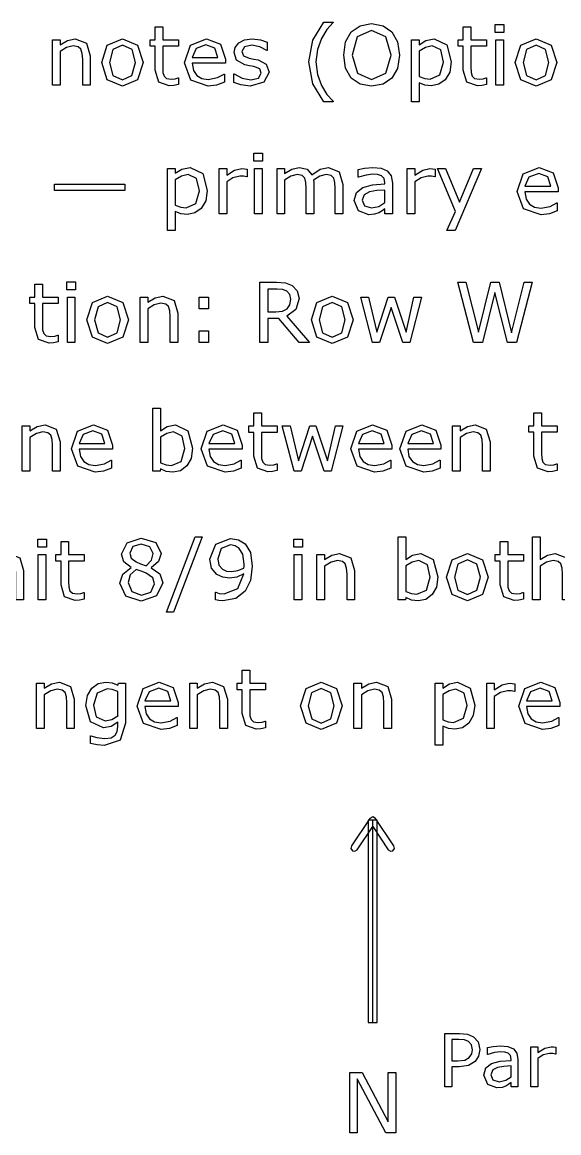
# Model space of a CAD drawing. Header units: inches. Extents: x -33163 to 19162, y -8858 to 30669.
# Drawn here: x 5006 to 5552, y 20180 to 21310 of the extents above; entities that cross this region are included whole.
import ezdxf

# ---------------------------------------------------------------- set-up
doc = ezdxf.new("R2010")
doc.units = ezdxf.units.IN
doc.layers.add('Layer 1', color=7, linetype='Continuous')
doc.layers.add('SOLID-2', color=253, linetype='Continuous')

# ---------------------------------------------------------------- blocks, each defined once
blk = doc.blocks.new('A$C0f725650')
at = {"layer": 'Layer 1', "color": 7}
for points in [[(54.234734, 30.17409), (54.09986, 30.147346), (53.970799, 30.136895), (53.668492, 30.243866), (53.565008, 30.586866), (53.565008, 31.277523), (53.417344, 31.277523), (53.417344, 31.461231), (53.565008, 31.461231), (53.565008, 31.834465), (53.783601, 31.834465), (53.783601, 31.461231), (54.234734, 31.461231), (54.234734, 31.277523), (53.783601, 31.277523), (53.783601, 30.685699), (53.788258, 30.525242), (53.820815, 30.418274), (53.890578, 30.349673), (54.02778, 30.328744), (54.139399, 30.343852), (54.223116, 30.370594), (54.234731, 30.370594), (54.234734, 30.17409)], [(58.690272, 29.683421), (58.424009, 29.683421), (58.10426, 30.198506), (57.990315, 30.827536), (58.10426, 31.456567), (58.424009, 31.971651), (58.690272, 31.971651), (58.690272, 31.960036), (58.510051, 31.763536), (58.351921, 31.505411), (58.237973, 31.190317), (58.194954, 30.827547), (58.236811, 30.463616), (58.351921, 30.149683), (58.511213, 29.891558), (58.690272, 29.69506), (58.690272, 29.683421)], [(60.384352, 31.694924), (60.54597, 31.410058), (60.602942, 31.027524), (60.544806, 30.643828), (60.384352, 30.36245), (60.130879, 30.185716), (59.798343, 30.126418), (59.465804, 30.18688), (59.212331, 30.36245), (59.050713, 30.64499), (58.994902, 31.027524), (59.050713, 31.406571), (59.213495, 31.694924), (59.466966, 31.869332), (59.798343, 31.929794), (60.132043, 31.86817), (60.384352, 31.694924), (60.384352, 31.694924)], [(60.363423, 31.027524), (60.21227, 31.54726), (59.799504, 31.730968), (59.384413, 31.54726), (59.234424, 31.027524), (59.387903, 30.505465), (59.799504, 30.325241), (60.209944, 30.505465), (60.363423, 31.027524), (60.363423, 31.027524)], [(63.108602, 30.174082), (62.973725, 30.147338), (62.844664, 30.136887), (62.542357, 30.243858), (62.438876, 30.586858), (62.438876, 31.277515), (62.29121, 31.277515), (62.29121, 31.461223), (62.438876, 31.461223), (62.438876, 31.834457), (62.657466, 31.834457), (62.657466, 31.461223), (63.108602, 31.461223), (63.108602, 31.277515), (62.657466, 31.277515), (62.657466, 30.685691), (62.662123, 30.525234), (62.694677, 30.418266), (62.764443, 30.349665), (62.901642, 30.328737), (63.013262, 30.343844), (63.096979, 30.370586), (63.108594, 30.370586), (63.108602, 30.174082)], [(63.607407, 31.678639), (63.360911, 31.678639), (63.360911, 31.905368), (63.607407, 31.905368), (63.607407, 31.678639)], [(51.694195, 30.162462), (51.475604, 30.162462), (51.475604, 30.90195), (51.465153, 31.069381), (51.426783, 31.192629), (51.343067, 31.26472), (51.201216, 31.289141), (51.014018, 31.244958), (50.82682, 31.132175), (50.82682, 30.162462), (50.60823, 30.162462), (50.60823, 31.461218), (50.82682, 31.461218), (50.82682, 31.317041), (51.038436, 31.449592), (51.26284, 31.497262), (51.58375, 31.370527), (51.694208, 31.005434), (51.694195, 30.162462)], [(53.222008, 30.811259), (53.059226, 30.310128), (52.623206, 30.126418), (52.184864, 30.310128), (52.023246, 30.811259), (52.184864, 31.31239), (52.623206, 31.497262), (53.059226, 31.31239), (53.222008, 30.811259), (53.222008, 30.811259)], [(55.585814, 30.789167), (54.628896, 30.789167), (54.664941, 30.579879), (54.763773, 30.434538), (54.906785, 30.350821), (55.090496, 30.322918), (55.356759, 30.37524), (55.548605, 30.479885), (55.560221, 30.479885), (55.560221, 30.241527), (55.334653, 30.163624), (55.092808, 30.132231), (54.588188, 30.306639), (54.406803, 30.804282), (54.580049, 31.310064), (55.038159, 31.497262), (55.442785, 31.343783), (55.585801, 30.907763), (55.585814, 30.789167)], [(56.845038, 30.536858), (56.697372, 30.245015), (56.296235, 30.131069), (56.031133, 30.164788), (55.829984, 30.240363), (55.829984, 30.485698), (55.841599, 30.485698), (56.071816, 30.361286), (56.314825, 30.315941), (56.540392, 30.36245), (56.621783, 30.508952), (56.577598, 30.625223), (56.407841, 30.692663), (56.285757, 30.717084), (56.149719, 30.747315), (55.906711, 30.879866), (55.835784, 31.09613), (55.868341, 31.247284), (55.969496, 31.374019), (56.134604, 31.460062), (56.360171, 31.492616), (56.595039, 31.463549), (56.793865, 31.394948), (56.793865, 31.161242), (56.78225, 31.161242), (56.578775, 31.264725), (56.343905, 31.307744), (56.141594, 31.261236), (56.059039, 31.125198), (56.109037, 31.004275), (56.267165, 30.938), (56.402042, 30.910094), (56.527615, 30.884509), (56.762483, 30.764751), (56.845038, 30.536858), (56.845038, 30.536858)], [(62.093547, 30.827536), (62.048201, 30.538019), (61.920304, 30.317103), (61.738919, 30.183391), (61.519164, 30.136882), (61.335456, 30.158975), (61.169187, 30.227573), (61.169187, 29.683421), (60.950597, 29.683421), (60.950597, 31.461218), (61.169187, 31.461218), (61.169187, 31.32518), (61.364523, 31.447266), (61.597068, 31.497262), (61.962161, 31.319367), (62.093547, 30.827536), (62.093547, 30.827536)], [(63.593455, 30.162462), (63.374862, 30.162462), (63.374862, 31.461218), (63.593455, 31.461218), (63.593455, 30.162462)], [(65.132894, 30.811259), (64.970112, 30.310128), (64.534093, 30.126418), (64.095748, 30.310128), (63.93413, 30.811259), (64.095748, 31.31239), (64.534093, 31.497262), (64.970112, 31.31239), (65.132894, 30.811259), (65.132894, 30.811259)], [(52.99644, 30.811259), (52.897608, 31.185655), (52.623206, 31.308903), (52.346482, 31.185655), (52.248811, 30.811259), (52.347643, 30.440351), (52.623206, 30.314777), (52.896447, 30.439189), (52.99644, 30.811259), (52.99644, 30.811259)], [(55.373036, 30.956597), (55.285832, 31.22286), (55.026546, 31.317041), (54.746332, 31.21356), (54.628896, 30.956597), (55.373036, 30.956597)], [(61.86798, 30.821716), (61.787753, 31.172857), (61.541257, 31.289128), (61.351733, 31.248432), (61.169187, 31.141464), (61.169187, 30.405463), (61.328479, 30.34849), (61.480794, 30.333383), (61.76566, 30.456631), (61.86798, 30.821723), (61.86798, 30.821716)], [(64.907327, 30.811259), (64.808494, 31.185655), (64.534093, 31.308903), (64.257365, 31.185655), (64.159697, 30.811259), (64.25853, 30.440351), (64.534093, 30.314777), (64.807333, 30.439189), (64.907327, 30.811259), (64.907327, 30.811259)], [(56.656676, 27.974493), (56.41018, 27.974493), (56.41018, 28.201214), (56.656676, 28.201214), (56.656676, 27.974493)], [(55.064916, 27.123382), (55.019569, 26.833849), (54.89167, 26.612949), (54.710287, 26.479229), (54.490533, 26.432715), (54.306822, 26.45494), (54.140556, 26.523546), (54.140556, 25.979405), (53.921962, 25.979405), (53.921962, 27.757191), (54.140556, 27.757191), (54.140556, 27.621142), (54.335892, 27.743247), (54.568434, 27.793227), (54.933529, 27.615348), (55.064916, 27.123515), (55.064916, 27.123382)], [(54.839348, 27.117561), (54.759122, 27.46869), (54.512625, 27.584974), (54.323102, 27.544281), (54.140556, 27.43731), (54.140556, 26.701319), (54.299848, 26.644328), (54.452163, 26.629247), (54.737029, 26.75249), (54.839348, 27.117588), (54.839348, 27.117561)], [(56.216008, 27.518696), (56.204393, 27.518696), (56.10905, 27.5351), (56.000918, 27.540921), (55.805582, 27.495571), (55.624197, 27.380478), (55.624197, 26.4583), (55.405606, 26.4583), (55.405606, 27.757059), (55.624197, 27.757059), (55.624197, 27.565209), (55.853252, 27.712873), (56.056727, 27.757059), (56.139282, 27.753619), (56.216021, 27.7433), (56.216008, 27.518696)], [(56.642733, 26.4583), (56.424142, 26.4583), (56.424142, 27.757059), (56.642733, 27.757059), (56.642733, 26.4583)], [(58.970494, 26.4583), (58.751904, 26.4583), (58.751904, 27.197783), (58.743755, 27.359417), (58.712359, 27.483824), (58.63562, 27.559389), (58.491443, 27.585053), (58.307735, 27.538539), (58.124025, 27.422282), (58.129845, 27.359496), (58.132227, 27.289726), (58.132227, 26.4583), (57.913636, 26.4583), (57.913636, 27.197783), (57.905487, 27.360581), (57.874094, 27.484988), (57.797355, 27.559389), (57.653178, 27.585053), (57.472955, 27.540868), (57.293898, 27.428076), (57.293898, 26.4583), (57.075305, 26.4583), (57.075305, 27.757059), (57.293898, 27.757059), (57.293898, 27.612887), (57.497373, 27.745417), (57.714802, 27.793095), (57.939205, 27.737294), (58.077569, 27.582645), (58.319414, 27.743115), (58.55312, 27.793095), (58.868217, 27.662867), (58.970537, 27.301261), (58.970494, 26.4583)], [(60.400637, 26.4583), (60.183211, 26.4583), (60.183211, 26.59665), (60.104145, 26.54085), (60.008803, 26.485049), (59.883229, 26.440864), (59.71696, 26.422343), (59.419304, 26.538601), (59.297217, 26.835093), (59.360006, 27.073455), (59.541388, 27.217627), (59.826254, 27.288561), (60.183211, 27.316475), (60.183211, 27.350183), (60.156467, 27.473426), (60.082053, 27.550181), (59.970433, 27.586217), (59.834395, 27.595478), (59.642546, 27.572194), (59.423955, 27.507081), (59.41234, 27.507081), (59.41234, 27.729145), (59.597212, 27.76751), (59.83557, 27.788412), (60.073927, 27.765128), (60.250661, 27.688373), (60.36228, 27.550022), (60.40065, 27.339573), (60.400637, 26.4583)], [(61.631956, 27.518696), (61.620341, 27.518696), (61.524996, 27.5351), (61.416863, 27.540921), (61.221527, 27.495571), (61.040145, 27.380478), (61.040145, 26.4583), (60.821551, 26.4583), (60.821551, 27.757059), (61.040145, 27.757059), (61.040145, 27.565209), (61.269199, 27.712873), (61.472674, 27.757059), (61.555227, 27.753619), (61.631967, 27.7433), (61.631956, 27.518696)], [(62.960943, 27.757059), (62.202852, 25.979272), (61.969146, 25.979272), (62.210991, 26.521086), (61.69358, 27.757059), (61.930776, 27.757059), (62.329587, 26.79432), (62.731888, 27.757059), (62.960943, 27.757059)], [(65.17127, 27.085018), (64.214355, 27.085018), (64.250399, 26.875706), (64.349229, 26.730371), (64.492244, 26.646657), (64.675952, 26.618743), (64.942215, 26.671078), (65.134064, 26.77572), (65.145679, 26.77572), (65.145679, 26.537357), (64.920111, 26.459464), (64.678264, 26.428058), (64.173646, 26.602471), (63.992261, 27.100125), (64.165508, 27.605902), (64.623617, 27.793095), (65.028244, 27.63961), (65.171256, 27.203604), (65.17127, 27.085018)], [(64.958495, 27.252446), (64.871291, 27.518696), (64.612005, 27.612887), (64.331787, 27.509409), (64.214355, 27.252446), (64.958495, 27.252446)], [(52.691808, 27.123382), (50.666353, 27.123382), (50.666353, 27.309411), (52.691808, 27.309411), (52.691808, 27.123382)], [(60.183211, 26.778049), (60.183211, 27.139654), (59.947179, 27.122192), (59.733237, 27.088457), (59.580922, 27.004743), (59.522785, 26.850121), (59.590222, 26.681529), (59.796025, 26.625702), (60.006477, 26.669887), (60.183211, 26.778022), (60.183211, 26.778049)], [(50.769845, 22.765753), (50.634971, 22.73903), (50.505907, 22.728447), (50.2036, 22.835418), (50.100119, 23.178423), (50.100119, 23.869091), (49.952455, 23.869091), (49.952455, 24.052791), (50.100119, 24.052791), (50.100119, 24.426012), (50.31871, 24.426012), (50.31871, 24.052791), (50.769845, 24.052791), (50.769845, 23.869091), (50.31871, 23.869091), (50.31871, 23.277245), (50.323366, 23.116802), (50.355923, 23.009831), (50.425686, 22.941225), (50.562885, 22.920323), (50.674508, 22.935404), (50.758224, 22.962153), (50.76984, 22.962153), (50.769845, 22.765753)], [(51.26865, 24.270331), (51.022154, 24.270331), (51.022154, 24.497052), (51.26865, 24.497052), (51.26865, 24.270331)], [(58.007775, 22.754138), (57.708955, 22.754138), (57.129923, 23.442477), (56.805523, 23.442477), (56.805523, 22.754138), (56.575307, 22.754138), (56.575307, 24.485437), (57.060158, 24.485437), (57.321769, 24.464535), (57.510131, 24.392436), (57.656633, 24.242444), (57.710119, 24.014558), (57.615938, 23.700604), (57.356652, 23.511084), (58.007775, 22.754138)], [(64.419002, 24.485437), (63.969031, 22.754138), (63.709745, 22.754138), (63.345814, 24.191247), (62.990021, 22.754138), (62.73655, 22.754138), (62.278438, 24.485437), (62.51447, 24.485437), (62.878401, 23.045973), (63.236517, 24.485437), (63.470226, 24.485437), (63.831829, 23.03203), (64.193434, 24.485437), (64.419002, 24.485437)], [(51.254706, 22.754138), (51.036116, 22.754138), (51.036116, 24.052897), (51.254706, 24.052897), (51.254706, 22.754138)], [(52.794146, 23.402922), (52.631366, 22.901802), (52.195347, 22.718102), (51.757001, 22.901802), (51.595384, 23.402922), (51.757001, 23.904069), (52.195347, 24.088933), (52.631366, 23.904069), (52.794146, 23.402922), (52.794146, 23.402922)], [(54.218475, 22.754138), (53.999885, 22.754138), (53.999885, 23.493621), (53.989434, 23.661049), (53.951064, 23.784318), (53.867347, 23.856391), (53.725496, 23.880732), (53.538299, 23.836547), (53.351101, 23.723755), (53.351101, 22.754138), (53.13251, 22.754138), (53.13251, 24.052897), (53.351101, 24.052897), (53.351101, 23.908725), (53.562714, 24.041255), (53.78712, 24.088933), (54.10803, 23.962198), (54.218488, 23.597099), (54.218475, 22.754138)], [(55.104466, 23.721533), (54.826577, 23.721533), (54.826577, 24.052897), (55.104466, 24.052897), (55.104466, 23.721533)], [(57.469436, 23.998234), (57.442694, 24.129626), (57.356652, 24.22731), (57.238055, 24.273823), (57.076437, 24.287846), (56.805523, 24.287846), (56.805523, 23.634406), (57.038067, 23.634406), (57.228752, 23.652926), (57.367116, 23.724999), (57.443856, 23.836626), (57.469441, 23.998234), (57.469436, 23.998234)], [(59.262348, 23.402922), (59.099566, 22.901802), (58.663546, 22.718102), (58.225204, 22.901802), (58.063586, 23.402922), (58.225204, 23.904069), (58.663546, 24.088933), (59.099566, 23.904069), (59.262348, 23.402922), (59.262348, 23.402922)], [(61.234317, 24.052897), (60.895965, 22.754138), (60.693652, 22.754138), (60.359952, 23.755241), (60.028578, 22.754138), (59.827428, 22.754138), (59.48559, 24.052897), (59.713483, 24.052897), (59.951838, 23.047137), (60.276238, 24.052897), (60.456459, 24.052897), (60.788997, 23.047137), (61.014565, 24.052897), (61.234317, 24.052897)], [(52.568578, 23.402922), (52.469748, 23.777333), (52.195347, 23.900576), (51.918619, 23.777333), (51.820951, 23.402922), (51.919781, 23.03203), (52.195347, 22.906458), (52.468584, 23.030865), (52.568578, 23.402922), (52.568578, 23.402922)], [(59.03678, 23.402922), (58.937948, 23.777333), (58.663546, 23.900576), (58.386819, 23.777333), (58.289151, 23.402922), (58.387983, 23.03203), (58.663546, 22.906458), (58.936787, 23.030865), (59.03678, 23.402922), (59.03678, 23.402922)], [(55.104466, 22.754138), (54.826577, 22.754138), (54.826577, 23.085502), (55.104466, 23.085502), (55.104466, 22.754138)], [(54.642848, 19.709237), (54.596339, 19.416238), (54.473091, 19.19764), (54.291709, 19.059289), (54.07428, 19.01394), (53.88127, 19.040663), (53.718487, 19.110433), (53.704536, 19.049976), (53.499897, 19.049976), (53.499897, 20.859168), (53.718487, 20.859168), (53.718487, 20.212686), (53.913824, 20.335955), (54.146368, 20.384771), (54.509136, 20.208056), (54.642848, 19.709237), (54.642848, 19.709237)], [(57.076419, 19.061591), (56.941542, 19.034868), (56.812481, 19.024285), (56.510174, 19.131256), (56.406693, 19.474261), (56.406693, 20.164929), (56.259027, 20.164929), (56.259027, 20.348629), (56.406693, 20.348629), (56.406693, 20.72185), (56.625284, 20.72185), (56.625284, 20.348629), (57.076419, 20.348629), (57.076419, 20.164929), (56.625284, 20.164929), (56.625284, 19.573083), (56.62994, 19.41264), (56.662497, 19.305669), (56.73226, 19.237063), (56.869459, 19.216161), (56.981082, 19.231242), (57.064796, 19.257991), (57.076437, 19.257991), (57.076419, 19.061591)], [(65.14452, 19.061618), (65.009644, 19.034895), (64.880583, 19.024311), (64.578276, 19.131282), (64.474794, 19.474288), (64.474794, 20.164955), (64.327131, 20.164955), (64.327131, 20.348655), (64.474794, 20.348655), (64.474794, 20.721876), (64.693385, 20.721876), (64.693385, 20.348655), (65.14452, 20.348655), (65.14452, 20.164955), (64.693385, 20.164955), (64.693385, 19.57311), (64.698042, 19.412666), (64.730599, 19.305695), (64.800361, 19.237089), (64.937561, 19.216187), (65.049183, 19.231268), (65.1329, 19.258018), (65.144515, 19.258018), (65.14452, 19.061618)], [(50.82332, 19.049976), (50.604729, 19.049976), (50.604729, 19.789459), (50.594252, 19.956887), (50.555882, 20.080156), (50.472165, 20.152229), (50.330314, 20.17657), (50.143117, 20.132385), (49.955919, 20.019593), (49.955919, 19.049976), (49.737328, 19.049976), (49.737328, 20.348735), (49.955919, 20.348735), (49.955919, 20.204563), (50.167532, 20.337093), (50.391938, 20.384771), (50.712848, 20.258036), (50.823307, 19.892937), (50.82332, 19.049976)], [(52.331366, 19.676694), (51.374449, 19.676694), (51.410493, 19.467382), (51.509323, 19.322047), (51.652338, 19.238333), (51.836048, 19.210419), (52.102309, 19.262754), (52.294158, 19.367396), (52.305773, 19.367396), (52.305773, 19.129033), (52.080205, 19.05114), (51.838358, 19.019734), (51.33374, 19.194147), (51.152355, 19.691801), (51.325601, 20.197578), (51.783711, 20.384771), (52.188338, 20.231286), (52.331353, 19.79528), (52.331366, 19.676694)], [(52.118588, 19.844122), (52.031385, 20.110372), (51.772099, 20.204563), (51.491881, 20.101085), (51.374449, 19.844122), (52.118588, 19.844122)], [(54.417283, 19.703417), (54.340543, 20.055735), (54.092883, 20.17665), (53.899872, 20.134793), (53.718487, 20.028986), (53.718487, 19.284846), (53.87778, 19.226717), (54.030097, 19.210313), (54.313799, 19.328926), (54.417283, 19.703311), (54.417283, 19.703417)], [(56.070667, 19.676694), (55.11375, 19.676694), (55.149794, 19.467382), (55.248627, 19.322047), (55.391639, 19.238333), (55.575349, 19.210419), (55.841613, 19.262754), (56.033459, 19.367396), (56.045074, 19.367396), (56.045074, 19.129033), (55.819507, 19.05114), (55.577662, 19.019734), (55.073041, 19.194147), (54.891656, 19.691801), (55.064903, 20.197578), (55.523012, 20.384771), (55.927639, 20.231286), (56.070654, 19.79528), (56.070667, 19.676694)], [(55.85789, 19.844122), (55.770686, 20.110372), (55.5114, 20.204563), (55.231185, 20.101085), (55.11375, 19.844122), (55.85789, 19.844122)], [(58.973974, 20.348735), (58.635622, 19.049976), (58.433312, 19.049976), (58.099612, 20.051079), (57.768235, 19.049976), (57.567085, 19.049976), (57.225247, 20.348735), (57.45314, 20.348735), (57.691498, 19.342975), (58.015895, 20.348735), (58.196116, 20.348735), (58.528654, 19.342975), (58.754222, 20.348735), (58.973974, 20.348735)], [(60.376213, 19.676694), (59.419296, 19.676694), (59.45534, 19.467382), (59.55417, 19.322047), (59.697185, 19.238333), (59.880895, 19.210419), (60.147159, 19.262754), (60.339005, 19.367396), (60.350647, 19.367396), (60.350647, 19.129033), (60.125079, 19.05114), (59.883234, 19.019734), (59.378614, 19.194147), (59.197229, 19.691801), (59.370475, 20.197578), (59.828585, 20.384771), (60.233211, 20.231286), (60.376227, 19.79528), (60.376213, 19.676694)], [(60.163436, 19.844122), (60.076232, 20.110372), (59.816946, 20.204563), (59.536731, 20.101085), (59.419296, 19.844122), (60.163436, 19.844122)], [(61.79473, 19.676694), (60.837813, 19.676694), (60.873857, 19.467382), (60.972687, 19.322047), (61.115702, 19.238333), (61.299412, 19.210419), (61.565673, 19.262754), (61.757522, 19.367396), (61.769137, 19.367396), (61.769137, 19.129033), (61.543569, 19.05114), (61.301722, 19.019734), (60.797104, 19.194147), (60.615719, 19.691801), (60.788965, 20.197578), (61.247075, 20.384771), (61.651702, 20.231286), (61.794717, 19.79528), (61.79473, 19.676694)], [(61.581952, 19.844122), (61.494749, 20.110372), (61.235462, 20.204563), (60.955245, 20.101085), (60.837813, 19.844122), (61.581952, 19.844122)], [(63.212083, 19.049976), (62.993492, 19.049976), (62.993492, 19.789459), (62.983041, 19.956887), (62.944671, 20.080156), (62.860955, 20.152229), (62.719104, 20.17657), (62.531906, 20.132385), (62.344708, 20.019593), (62.344708, 19.049976), (62.126118, 19.049976), (62.126118, 20.348735), (62.344708, 20.348735), (62.344708, 20.204563), (62.556322, 20.337093), (62.780728, 20.384771), (63.101638, 20.258036), (63.212096, 19.892937), (63.212083, 19.049976)], [(50.429157, 16.86198), (50.182661, 16.86198), (50.182661, 17.088702), (50.429157, 17.088702), (50.429157, 16.86198)], [(51.52212, 15.357429), (51.387247, 15.330706), (51.258183, 15.320123), (50.955878, 15.427094), (50.852395, 15.770099), (50.852395, 16.460767), (50.704731, 16.460767), (50.704731, 16.644467), (50.852395, 16.644467), (50.852395, 17.017688), (51.070985, 17.017688), (51.070985, 16.644467), (51.52212, 16.644467), (51.52212, 16.460767), (51.070985, 16.460767), (51.070985, 15.868921), (51.075642, 15.708478), (51.108199, 15.601507), (51.177962, 15.532901), (51.315164, 15.511999), (51.426783, 15.52708), (51.5105, 15.553829), (51.522115, 15.553829), (51.52212, 15.357429)], [(53.780119, 15.828334), (53.60455, 15.455113), (53.165043, 15.306285), (52.716234, 15.451621), (52.549965, 15.823704), (52.633679, 16.084133), (52.86971, 16.270188), (52.86971, 16.277067), (52.662748, 16.439865), (52.596473, 16.660765), (52.756927, 16.986334), (53.165043, 17.116562), (53.57897, 16.992155), (53.733611, 16.675873), (53.660361, 16.444495), (53.445258, 16.26778), (53.445258, 16.260901), (53.69408, 16.088816), (53.780119, 15.82836), (53.780119, 15.828334)], [(53.504556, 16.67365), (53.40805, 16.871294), (53.163879, 16.945721), (52.923196, 16.87595), (52.830179, 16.687594), (52.876688, 16.542258), (53.019703, 16.434123), (53.142951, 16.37946), (53.301081, 16.32366), (53.460374, 16.482965), (53.504556, 16.67365), (53.504556, 16.67365)], [(54.921909, 17.155006), (54.08824, 14.992358), (53.88709, 14.992358), (54.71727, 17.155006), (54.921909, 17.155006)], [(56.360193, 16.315511), (56.307869, 15.903925), (56.152066, 15.588833), (55.886965, 15.384179), (55.512569, 15.312106), (55.398624, 15.318985), (55.303281, 15.338829), (55.303281, 15.56092), (55.314897, 15.56092), (55.410239, 15.527186), (55.547441, 15.512104), (55.949742, 15.665589), (56.119499, 16.091144), (55.916024, 15.998117), (55.707895, 15.97023), (55.513723, 15.991132), (55.340477, 16.072518), (55.185836, 16.252725), (55.134676, 16.514345), (55.309084, 16.945721), (55.734639, 17.111985), (55.967184, 17.072456), (56.154379, 16.956172), (56.306697, 16.707358), (56.360182, 16.315511), (56.360193, 16.315511)], [(57.804287, 16.862007), (57.557791, 16.862007), (57.557791, 17.088728), (57.804287, 17.088728), (57.804287, 16.862007)], [(61.709868, 16.005075), (61.663357, 15.712076), (61.540109, 15.493478), (61.358726, 15.355127), (61.141297, 15.309778), (60.948287, 15.336501), (60.785505, 15.406271), (60.771561, 15.345814), (60.566922, 15.345814), (60.566922, 17.155006), (60.785513, 17.155006), (60.785513, 16.508524), (60.980849, 16.631793), (61.213394, 16.680609), (61.576161, 16.503894), (61.709876, 16.005075), (61.709868, 16.005075)], [(64.170177, 15.357323), (64.035304, 15.3306), (63.90624, 15.320017), (63.603935, 15.426988), (63.500452, 15.769993), (63.500452, 16.460661), (63.352788, 16.460661), (63.352788, 16.644361), (63.500452, 16.644361), (63.500452, 17.017582), (63.719045, 17.017582), (63.719045, 16.644361), (64.170177, 16.644361), (64.170177, 16.460661), (63.719045, 16.460661), (63.719045, 15.868815), (63.723702, 15.708372), (63.756258, 15.601401), (63.826021, 15.532795), (63.963223, 15.511893), (64.074843, 15.526974), (64.15856, 15.553723), (64.170175, 15.553723), (64.170177, 15.357323)], [(65.520093, 15.345682), (65.301503, 15.345682), (65.301503, 16.085165), (65.291052, 16.252593), (65.252682, 16.375862), (65.168968, 16.447934), (65.027114, 16.472276), (64.839916, 16.428091), (64.652719, 16.315299), (64.652719, 15.345814), (64.434128, 15.345814), (64.434128, 17.155006), (64.652719, 17.155006), (64.652719, 16.500401), (64.864335, 16.632931), (65.088738, 16.680609), (65.409648, 16.553874), (65.520106, 16.188775), (65.520093, 15.345682)], [(49.773386, 15.345788), (49.554795, 15.345788), (49.554795, 16.085271), (49.544318, 16.252699), (49.50595, 16.375968), (49.422234, 16.44804), (49.280383, 16.472382), (49.093185, 16.428197), (48.905987, 16.315405), (48.905987, 15.345814), (48.687397, 15.345814), (48.687397, 16.644573), (48.905987, 16.644573), (48.905987, 16.500401), (49.117601, 16.632931), (49.342007, 16.680609), (49.662917, 16.553874), (49.773375, 16.188775), (49.773386, 15.345788)], [(50.415214, 15.345788), (50.196623, 15.345788), (50.196623, 16.644546), (50.415214, 16.644546), (50.415214, 15.345788)], [(56.125322, 16.365517), (56.088117, 16.655024), (55.985797, 16.82478), (55.868362, 16.899207), (55.732324, 16.922491), (55.467225, 16.817848), (55.370718, 16.523685), (55.402111, 16.343451), (55.507921, 16.221372), (55.623027, 16.17253), (55.762555, 16.160888), (55.946263, 16.18523), (56.120671, 16.256138), (56.123052, 16.303816), (56.125433, 16.365438), (56.125322, 16.365517)], [(57.790343, 15.345814), (57.571753, 15.345814), (57.571753, 16.644573), (57.790343, 16.644573), (57.790343, 15.345814)], [(59.308854, 15.345814), (59.090263, 15.345814), (59.090263, 16.085297), (59.079812, 16.252725), (59.041442, 16.375994), (58.957726, 16.448067), (58.815875, 16.472408), (58.628677, 16.428223), (58.441479, 16.315431), (58.441479, 15.345814), (58.222889, 15.345814), (58.222889, 16.644573), (58.441479, 16.644573), (58.441479, 16.500401), (58.653093, 16.632931), (58.877499, 16.680609), (59.198409, 16.553874), (59.308867, 16.188775), (59.308854, 15.345814)], [(63.157452, 15.994492), (62.99467, 15.493372), (62.55865, 15.309672), (62.120305, 15.493372), (61.958687, 15.994492), (62.120305, 16.495639), (62.55865, 16.680503), (62.99467, 16.495639), (63.157452, 15.994492), (63.157452, 15.994492)], [(61.4843, 15.999255), (61.40756, 16.351573), (61.1599, 16.472488), (60.96689, 16.430631), (60.785505, 16.324824), (60.785505, 15.580684), (60.944797, 15.522555), (61.097115, 15.506151), (61.380816, 15.624764), (61.4843, 15.999149), (61.4843, 15.999255)], [(62.931884, 15.994492), (62.833052, 16.368904), (62.55865, 16.492146), (62.281923, 16.368904), (62.184254, 15.994492), (62.283087, 15.6236), (62.55865, 15.498029), (62.83189, 15.622436), (62.931884, 15.994492), (62.931884, 15.994492)], [(53.5406, 15.806241), (53.492928, 15.977162), (53.30922, 16.10739), (53.189459, 16.155068), (53.016215, 16.216689), (52.84762, 16.06204), (52.784832, 15.84114), (52.892965, 15.581848), (53.167366, 15.479534), (53.438281, 15.566741), (53.5406, 15.806241), (53.5406, 15.806241)], [(56.739229, 11.653294), (56.604355, 11.626571), (56.475294, 11.615987), (56.172987, 11.722958), (56.069503, 12.065964), (56.069503, 12.756631), (55.921839, 12.756631), (55.921839, 12.940331), (56.069503, 12.940331), (56.069503, 13.313552), (56.288096, 13.313552), (56.288096, 12.940331), (56.739229, 12.940331), (56.739229, 12.756631), (56.288096, 12.756631), (56.288096, 12.164786), (56.292753, 12.004342), (56.32531, 11.897371), (56.395073, 11.828765), (56.532275, 11.807863), (56.643894, 11.822944), (56.727611, 11.849694), (56.739226, 11.849694), (56.739229, 11.653294)], [(51.234929, 11.641678), (51.016338, 11.641678), (51.016338, 12.381161), (51.005861, 12.54859), (50.967491, 12.671859), (50.883774, 12.743931), (50.741923, 12.768273), (50.554726, 12.724088), (50.367528, 12.611296), (50.367528, 11.641652), (50.148937, 11.641652), (50.148937, 12.940411), (50.367528, 12.940411), (50.367528, 12.796239), (50.579144, 12.928769), (50.803547, 12.976447), (51.124458, 12.849712), (51.234916, 12.484613), (51.234929, 11.641678)], [(52.709257, 11.789342), (52.559265, 11.304494), (52.097668, 11.149845), (51.895354, 11.164926), (51.702341, 11.205646), (51.702341, 11.428874), (51.713956, 11.428874), (51.883713, 11.377704), (52.116257, 11.346324), (52.30113, 11.373074), (52.415075, 11.447475), (52.473212, 11.556774), (52.490648, 11.699781), (52.490648, 11.818393), (52.301124, 11.699781), (52.072069, 11.661416), (51.702323, 11.828844), (51.566285, 12.303242), (51.612796, 12.591584), (51.741857, 12.802034), (51.925565, 12.929933), (52.140668, 12.976447), (52.32903, 12.953163), (52.490648, 12.884584), (52.504591, 12.940384), (52.70923, 12.940384), (52.709257, 11.789342)], [(54.226603, 12.268396), (53.269686, 12.268396), (53.30573, 12.059085), (53.404562, 11.913749), (53.547577, 11.830035), (53.731285, 11.802122), (53.997548, 11.854456), (54.189398, 11.959099), (54.201013, 11.959099), (54.201013, 11.720736), (53.975445, 11.642843), (53.7336, 11.611437), (53.22898, 11.78585), (53.047598, 12.283504), (53.220841, 12.789281), (53.678953, 12.976473), (54.083578, 12.822989), (54.226593, 12.386982), (54.226603, 12.268396)], [(54.013826, 12.435824), (53.926622, 12.702074), (53.667336, 12.796266), (53.387121, 12.692787), (53.269686, 12.435824), (54.013826, 12.435824)], [(55.643951, 11.641652), (55.425357, 11.641652), (55.425357, 12.381135), (55.41488, 12.548563), (55.37651, 12.671832), (55.292796, 12.743905), (55.150942, 12.768246), (54.963745, 12.724061), (54.77655, 12.611269), (54.77655, 11.641652), (54.557956, 11.641652), (54.557956, 12.940411), (54.77655, 12.940411), (54.77655, 12.796239), (54.988163, 12.928769), (55.212567, 12.976447), (55.533479, 12.849712), (55.643937, 12.484613), (55.643951, 11.641652)], [(58.947232, 12.290462), (58.78445, 11.789342), (58.348433, 11.605642), (57.910088, 11.789342), (57.74847, 12.290462), (57.910088, 12.791609), (58.348433, 12.976473), (58.78445, 12.791609), (58.947232, 12.290462), (58.947232, 12.290462)], [(60.371562, 11.641678), (60.152971, 11.641678), (60.152971, 12.381161), (60.142494, 12.54859), (60.104124, 12.671859), (60.020407, 12.743931), (59.878557, 12.768273), (59.691359, 12.724088), (59.504161, 12.611296), (59.504161, 11.641652), (59.28557, 11.641652), (59.28557, 12.940411), (59.504161, 12.940411), (59.504161, 12.796239), (59.715774, 12.928769), (59.940181, 12.976447), (60.261091, 12.849712), (60.371549, 12.484613), (60.371562, 11.641678)], [(62.772576, 12.306761), (62.727229, 12.017228), (62.59933, 11.796327), (62.417945, 11.662607), (62.198193, 11.616093), (62.014482, 11.638054), (61.848213, 11.70666), (61.848213, 11.162519), (61.629622, 11.162519), (61.629622, 12.940305), (61.848213, 12.940305), (61.848213, 12.804256), (62.043552, 12.926361), (62.276094, 12.976341), (62.641187, 12.798462), (62.772576, 12.306628), (62.772576, 12.306761)], [(63.923665, 12.702074), (63.91205, 12.702074), (63.816708, 12.718478), (63.708573, 12.724299), (63.513236, 12.67895), (63.331854, 12.563856), (63.331854, 11.641652), (63.113261, 11.641652), (63.113261, 12.940411), (63.331854, 12.940411), (63.331854, 12.748561), (63.560909, 12.896225), (63.764384, 12.940411), (63.846936, 12.936971), (63.923676, 12.926388), (63.923665, 12.702074)], [(65.216608, 12.268396), (64.259691, 12.268396), (64.295735, 12.059085), (64.394568, 11.913749), (64.537583, 11.830035), (64.721291, 11.802122), (64.987554, 11.854456), (65.179403, 11.959099), (65.191018, 11.959099), (65.191018, 11.720736), (64.96545, 11.642843), (64.723606, 11.611437), (64.218985, 11.78585), (64.037603, 12.283504), (64.210846, 12.789281), (64.668959, 12.976473), (65.073583, 12.822989), (65.216598, 12.386982), (65.216608, 12.268396)], [(65.003831, 12.435824), (64.916627, 12.702074), (64.657341, 12.796266), (64.377126, 12.692787), (64.259691, 12.435824), (65.003831, 12.435824)], [(52.490666, 11.998627), (52.490666, 12.706731), (52.327884, 12.762531), (52.179056, 12.779994), (51.895354, 12.659079), (51.791871, 12.307951), (51.86861, 11.976561), (52.123248, 11.863796), (52.313933, 11.899832), (52.490666, 11.998654), (52.490666, 11.998627)], [(58.721665, 12.290462), (58.622832, 12.664874), (58.348433, 12.788117), (58.071706, 12.664874), (57.974038, 12.290462), (58.072867, 11.91957), (58.348433, 11.793999), (58.621671, 11.918406), (58.721665, 12.290462), (58.721665, 12.290462)], [(62.547008, 12.30094), (62.466781, 12.652068), (62.220283, 12.768352), (62.030762, 12.727659), (61.848213, 12.620688), (61.848213, 11.884698), (62.007508, 11.827707), (62.159823, 11.812626), (62.444689, 11.935868), (62.547008, 12.300966), (62.547008, 12.30094)], [(59.746924, 9.05112), (59.217758, 8.257371), (59.202773, 8.182688), (59.245147, 8.119391), (59.319826, 8.104407), (59.383122, 8.146775), (59.829606, 8.816514), (60.27609, 8.146775), (60.339386, 8.104407), (60.414065, 8.119391), (60.456439, 8.182688), (60.441454, 8.257371), (59.912288, 9.05112), (59.829606, 9.095485), (59.746924, 9.05112), (59.746924, 9.05112)], [(59.697315, 8.995822), (59.697315, 3.174996), (59.961898, 3.174996), (59.961898, 8.995822), (59.697315, 8.995822)], [(59.829606, 3.174996), (59.829606, 8.995822)], [(62.914686, 2.396752), (62.878512, 2.206569), (62.779294, 2.055678), (62.591191, 1.935795), (62.317305, 1.896531), (62.112669, 1.896531), (62.112669, 1.322915), (61.90803, 1.322915), (61.90803, 2.861836), (62.325574, 2.861836), (62.560185, 2.838023), (62.730716, 2.76566), (62.866109, 2.618895), (62.914686, 2.396699), (62.914686, 2.396752)], [(62.701779, 2.39146), (62.673873, 2.529943), (62.589125, 2.626066), (62.475436, 2.671547), (62.315239, 2.6861), (62.112669, 2.6861), (62.112669, 2.071156), (62.285267, 2.071156), (62.486805, 2.092852), (62.612895, 2.164157), (62.681107, 2.268535), (62.701771, 2.391539), (62.701779, 2.39146)], [(64.014359, 1.322783), (63.821089, 1.322783), (63.821089, 1.445761), (63.750808, 1.396152), (63.666059, 1.346542), (63.554437, 1.307278), (63.406644, 1.290874), (63.142061, 1.39422), (63.033539, 1.657771), (63.089351, 1.869649), (63.250582, 1.997813), (63.503796, 2.060863), (63.821089, 2.085734), (63.821089, 2.115712), (63.79733, 2.225275), (63.731184, 2.293485), (63.631965, 2.325526), (63.511043, 2.333728), (63.340511, 2.31309), (63.146209, 2.2552), (63.135864, 2.2552), (63.135864, 2.452605), (63.300197, 2.48671), (63.51207, 2.505231), (63.723942, 2.484593), (63.881038, 2.416384), (63.980257, 2.293405), (64.014364, 2.106319), (64.014359, 1.322783)], [(65.108862, 2.26536), (65.098517, 2.26536), (65.013769, 2.279912), (64.917651, 2.285203), (64.744018, 2.244907), (64.582787, 2.142593), (64.582787, 1.322915), (64.388485, 1.322915), (64.388485, 2.47737), (64.582787, 2.47737), (64.582787, 2.30682), (64.786391, 2.438079), (64.96726, 2.47737), (65.04064, 2.474195), (65.108852, 2.464935), (65.108862, 2.26536)], [(63.821089, 1.606998), (63.821089, 1.92844), (63.611283, 1.912829), (63.421114, 1.882852), (63.285721, 1.808425), (63.234046, 1.670974), (63.29399, 1.521114), (63.476925, 1.471505), (63.663993, 1.510769), (63.821089, 1.606892), (63.821089, 1.606998)], [(60.492355, 0), (60.207489, 0), (59.386609, 1.548737), (59.386609, 0), (59.171509, 0), (59.171509, 1.731299), (59.528463, 1.731299), (60.277251, 0.31742), (60.277251, 1.731299), (60.492355, 1.731299), (60.492355, 0)]]:
    blk.add_lwpolyline(points, dxfattribs=at)

msp = doc.modelspace()

# ---------------------------------------------------------------- block references
at = {"layer": 'SOLID-2', "xscale": 35.3548193792485, "yscale": 35.3548193792485, "zscale": 35.3548193792485}
msp.add_blockref('A$C0f725650', (3247.20147, 20180.01122), dxfattribs=at)

doc.saveas('drawing.dxf')
